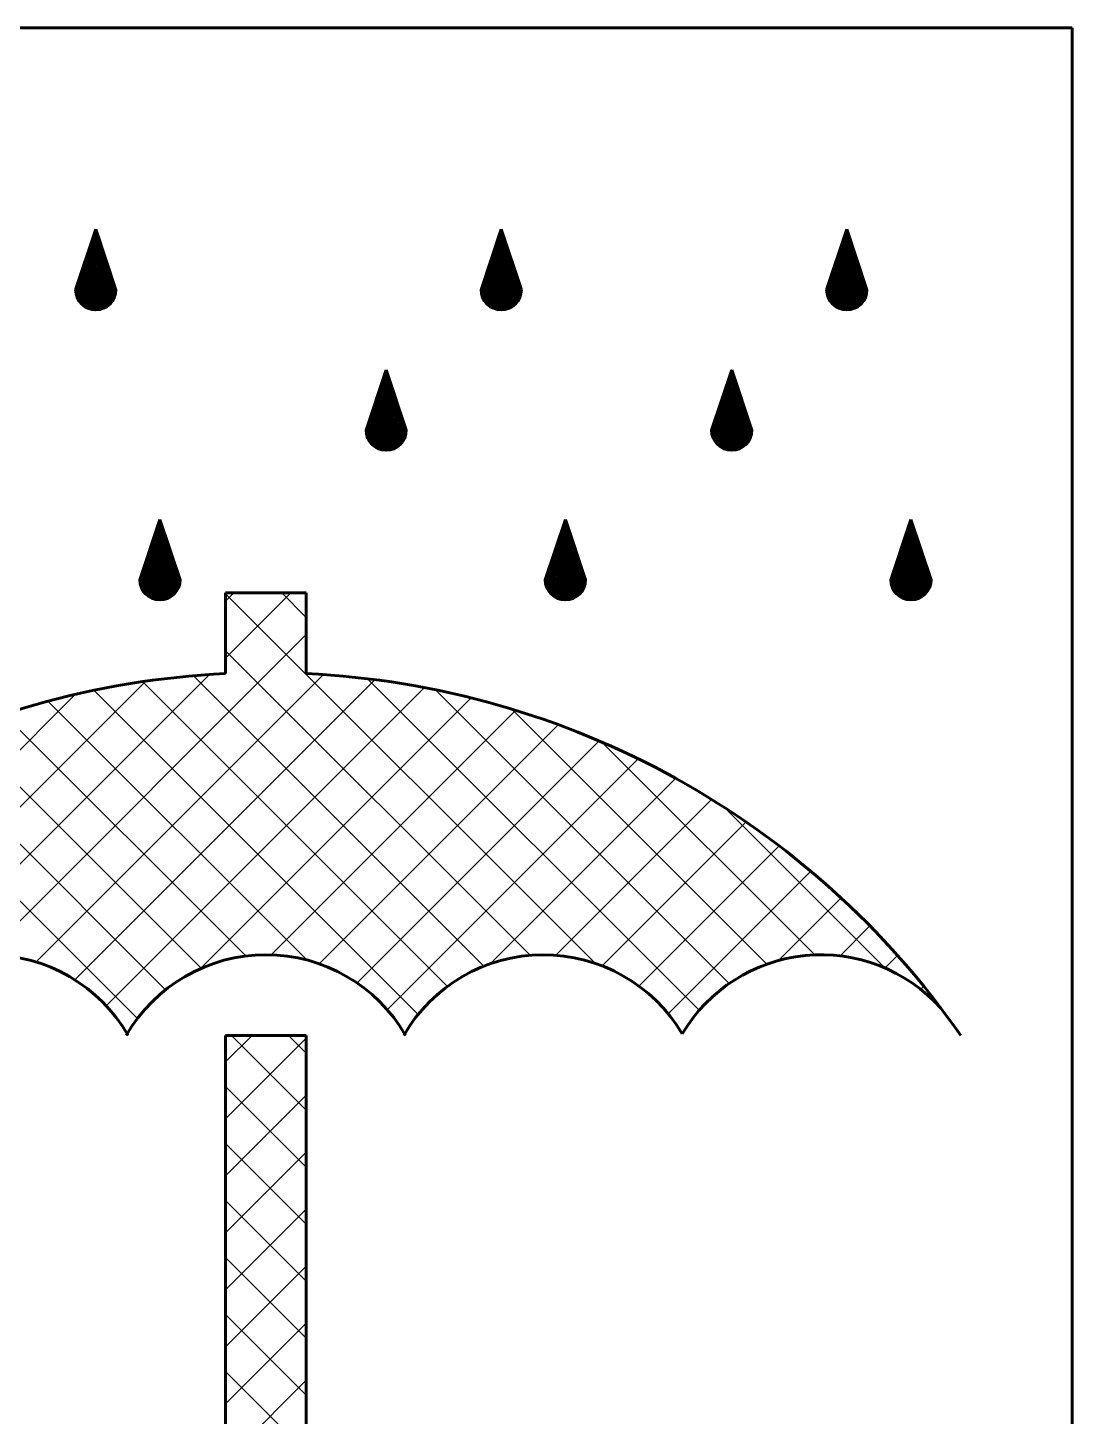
# Model space of a CAD drawing. Header units: millimetres. Extents: x 0 to 841, y 0 to 594.
# Drawn here: x 784.76 to 797.71, y 185.57 to 202.8 of the extents above; entities that cross this region are included whole.
import ezdxf

# ---------------------------------------------------------------- set-up
doc = ezdxf.new("R2010")
doc.units = ezdxf.units.MM
doc.linetypes.add('K5LT32768', pattern=[0])
doc.linetypes.add('K5LT_BASIC', pattern=[0])
doc.layers.add('AM_8', color=1, linetype='Continuous', lineweight=15)
doc.layers.add('Системный слой', color=7, linetype='Continuous')

# ---------------------------------------------------------------- blocks, each defined once
blk = doc.blocks.new('U7')
at = {"layer": 'Системный слой', "color": 143, "linetype": 'K5LT_BASIC', "lineweight": 60, "true_color": 0x33acca}
for p, q in [((558.422, 174.18), (538.422, 174.18)), ((558.422, 139.18), (558.422, 174.18)), ((546.061, 170.93), (546.311, 171.68)), ((546.311, 171.68), (546.561, 170.93)), ((551.09, 170.93), (551.34, 171.68)), ((551.34, 171.68), (551.59, 170.93)), ((555.376, 170.93), (555.626, 171.68)), ((555.626, 171.68), (555.876, 170.93)), ((549.663, 169.188), (549.913, 169.938)), ((549.913, 169.938), (550.163, 169.188)), ((553.949, 169.188), (554.199, 169.938)), ((554.199, 169.938), (554.449, 169.188)), ((546.857, 167.331), (547.107, 168.081)), ((547.107, 168.081), (547.357, 167.331)), ((551.886, 167.331), (552.136, 168.081)), ((552.136, 168.081), (552.386, 167.331)), ((556.172, 167.331), (556.422, 168.081)), ((556.422, 168.081), (556.672, 167.331)), ((548.922, 167.169), (547.922, 167.169)), ((547.922, 167.169), (547.922, 166.169)), ((548.922, 166.169), (548.922, 167.169)), ((548.922, 166.169), (548.922, 166.169)), ((548.922, 161.68), (547.922, 161.68)), ((547.922, 161.68), (547.922, 145.68)), ((548.922, 145.68), (548.922, 161.68))]:
    blk.add_line(p, q, dxfattribs=at)
at = {"layer": 'Системный слой', "color": 7, "linetype": 'K5LT32768', "lineweight": 18, "true_color": 0xffffff}
for p, q in [((546.236, 171.458), (546.348, 171.569)), ((546.246, 171.487), (546.343, 171.584)), ((546.256, 171.516), (546.338, 171.598)), ((546.265, 171.545), (546.333, 171.613)), ((546.275, 171.574), (546.328, 171.627)), ((546.381, 171.47), (546.275, 171.575)), ((546.372, 171.497), (546.28, 171.589)), ((546.363, 171.524), (546.284, 171.602)), ((546.285, 171.602), (546.324, 171.641)), ((546.354, 171.551), (546.289, 171.616)), ((546.345, 171.578), (546.293, 171.629)), ((546.294, 171.631), (546.319, 171.656)), ((546.336, 171.605), (546.298, 171.643)), ((546.327, 171.632), (546.302, 171.656)), ((546.304, 171.66), (546.314, 171.67)), ((546.318, 171.659), (546.307, 171.67)), ((551.265, 171.455), (551.377, 171.568)), ((551.275, 171.484), (551.373, 171.582)), ((551.284, 171.513), (551.368, 171.597)), ((551.294, 171.542), (551.363, 171.611)), ((551.303, 171.571), (551.358, 171.626)), ((551.407, 171.479), (551.306, 171.58)), ((551.398, 171.506), (551.311, 171.593)), ((551.313, 171.6), (551.353, 171.64)), ((551.389, 171.534), (551.315, 171.607)), ((551.38, 171.561), (551.32, 171.621)), ((551.323, 171.629), (551.349, 171.655)), ((551.371, 171.588), (551.324, 171.634)), ((551.362, 171.615), (551.329, 171.648)), ((551.332, 171.658), (551.344, 171.669)), ((551.353, 171.642), (551.333, 171.661)), ((551.344, 171.669), (551.338, 171.675)), ((555.554, 171.465), (555.662, 171.573)), ((555.564, 171.494), (555.657, 171.587)), ((555.573, 171.523), (555.652, 171.602)), ((555.583, 171.552), (555.647, 171.616)), ((555.697, 171.467), (555.59, 171.574)), ((555.592, 171.581), (555.642, 171.631)), ((555.688, 171.494), (555.595, 171.587)), ((555.679, 171.522), (555.599, 171.601)), ((555.602, 171.61), (555.637, 171.645)), ((555.67, 171.549), (555.604, 171.615)), ((555.661, 171.576), (555.608, 171.628)), ((555.612, 171.639), (555.633, 171.659)), ((555.652, 171.603), (555.613, 171.642)), ((555.643, 171.63), (555.617, 171.655)), ((555.621, 171.667), (555.628, 171.674)), ((555.634, 171.657), (555.622, 171.669)), ((546.121, 171.111), (546.405, 171.396)), ((546.13, 171.14), (546.401, 171.41)), ((546.14, 171.169), (546.396, 171.425)), ((546.15, 171.198), (546.391, 171.439)), ((546.159, 171.227), (546.386, 171.454)), ((546.169, 171.255), (546.381, 171.468)), ((546.178, 171.284), (546.377, 171.482)), ((546.188, 171.313), (546.372, 171.497)), ((546.198, 171.342), (546.367, 171.511)), ((546.207, 171.371), (546.362, 171.526)), ((546.217, 171.4), (546.357, 171.54)), ((546.498, 171.118), (546.217, 171.399)), ((546.489, 171.145), (546.221, 171.413)), ((546.48, 171.172), (546.226, 171.426)), ((546.227, 171.429), (546.352, 171.555)), ((546.471, 171.199), (546.23, 171.44)), ((546.462, 171.226), (546.235, 171.453)), ((546.453, 171.253), (546.239, 171.467)), ((546.444, 171.28), (546.244, 171.48)), ((546.435, 171.307), (546.248, 171.494)), ((546.426, 171.334), (546.253, 171.507)), ((546.417, 171.361), (546.257, 171.521)), ((546.408, 171.389), (546.262, 171.535)), ((546.399, 171.416), (546.266, 171.548)), ((546.39, 171.443), (546.271, 171.562)), ((551.159, 171.137), (551.43, 171.409)), ((551.169, 171.166), (551.426, 171.423)), ((551.178, 171.195), (551.421, 171.438)), ((551.188, 171.224), (551.416, 171.452)), ((551.197, 171.253), (551.411, 171.467)), ((551.207, 171.282), (551.406, 171.481)), ((551.217, 171.311), (551.402, 171.496)), ((551.226, 171.34), (551.397, 171.51)), ((551.236, 171.369), (551.392, 171.525)), ((551.246, 171.398), (551.387, 171.539)), ((551.524, 171.127), (551.248, 171.404)), ((551.515, 171.155), (551.252, 171.417)), ((551.255, 171.426), (551.382, 171.553)), ((551.506, 171.182), (551.257, 171.431)), ((551.497, 171.209), (551.261, 171.445)), ((551.488, 171.236), (551.266, 171.458)), ((551.479, 171.263), (551.27, 171.472)), ((551.47, 171.29), (551.275, 171.485)), ((551.461, 171.317), (551.279, 171.499)), ((551.452, 171.344), (551.284, 171.512)), ((551.443, 171.371), (551.288, 171.526)), ((551.434, 171.398), (551.293, 171.539)), ((551.425, 171.425), (551.297, 171.553)), ((551.416, 171.452), (551.302, 171.566)), ((555.438, 171.118), (555.719, 171.399)), ((555.448, 171.147), (555.715, 171.414)), ((555.457, 171.176), (555.71, 171.428)), ((555.467, 171.205), (555.705, 171.443)), ((555.477, 171.234), (555.7, 171.457)), ((555.486, 171.263), (555.695, 171.472)), ((555.496, 171.292), (555.69, 171.486)), ((555.506, 171.32), (555.686, 171.5)), ((555.515, 171.349), (555.681, 171.515)), ((555.525, 171.378), (555.676, 171.529)), ((555.814, 171.115), (555.532, 171.398)), ((555.535, 171.407), (555.671, 171.544)), ((555.805, 171.142), (555.536, 171.411)), ((555.796, 171.17), (555.541, 171.425)), ((555.544, 171.436), (555.666, 171.558)), ((555.787, 171.197), (555.545, 171.439)), ((555.778, 171.224), (555.55, 171.452)), ((555.769, 171.251), (555.554, 171.466)), ((555.76, 171.278), (555.559, 171.479)), ((555.751, 171.305), (555.563, 171.493)), ((555.742, 171.332), (555.568, 171.506)), ((555.733, 171.359), (555.572, 171.52)), ((555.724, 171.386), (555.577, 171.533)), ((555.715, 171.413), (555.581, 171.547)), ((555.706, 171.44), (555.586, 171.56)), ((546.061, 170.916), (546.439, 171.294)), ((546.063, 170.937), (546.434, 171.309)), ((546.063, 170.899), (546.444, 171.28)), ((546.065, 170.882), (546.449, 171.266)), ((546.069, 170.866), (546.454, 171.251)), ((546.072, 170.966), (546.43, 171.323)), ((546.073, 170.852), (546.458, 171.237)), ((546.082, 170.995), (546.425, 171.338)), ((546.092, 171.024), (546.42, 171.352)), ((546.101, 171.053), (546.415, 171.367)), ((546.111, 171.082), (546.41, 171.381)), ((546.543, 170.838), (546.158, 171.223)), ((546.548, 170.852), (546.163, 171.237)), ((546.552, 170.865), (546.167, 171.25)), ((546.555, 170.88), (546.172, 171.264)), ((546.558, 170.895), (546.176, 171.277)), ((546.56, 170.912), (546.181, 171.291)), ((546.561, 170.929), (546.185, 171.304)), ((546.552, 170.955), (546.19, 171.318)), ((546.543, 170.982), (546.194, 171.331)), ((546.534, 171.01), (546.199, 171.345)), ((546.525, 171.037), (546.203, 171.359)), ((546.516, 171.064), (546.208, 171.372)), ((546.507, 171.091), (546.212, 171.386)), ((551.09, 170.915), (551.469, 171.293)), ((551.091, 170.935), (551.464, 171.308)), ((551.092, 170.897), (551.474, 171.279)), ((551.095, 170.881), (551.479, 171.264)), ((551.099, 170.865), (551.483, 171.25)), ((551.101, 170.964), (551.459, 171.322)), ((551.103, 170.85), (551.488, 171.235)), ((551.111, 170.993), (551.455, 171.337)), ((551.12, 171.022), (551.45, 171.351)), ((551.13, 171.051), (551.445, 171.366)), ((551.14, 171.079), (551.44, 171.38)), ((551.149, 171.108), (551.435, 171.394)), ((551.574, 170.843), (551.189, 171.228)), ((551.579, 170.856), (551.194, 171.242)), ((551.583, 170.871), (551.198, 171.255)), ((551.586, 170.885), (551.203, 171.269)), ((551.588, 170.901), (551.207, 171.282)), ((551.59, 170.918), (551.212, 171.296)), ((551.587, 170.938), (551.216, 171.309)), ((551.578, 170.965), (551.221, 171.323)), ((551.569, 170.992), (551.225, 171.336)), ((551.56, 171.019), (551.23, 171.35)), ((551.551, 171.046), (551.234, 171.363)), ((551.542, 171.073), (551.239, 171.377)), ((551.533, 171.1), (551.243, 171.39)), ((555.376, 170.921), (555.753, 171.298)), ((555.377, 170.903), (555.758, 171.284)), ((555.38, 170.945), (555.748, 171.313)), ((555.38, 170.886), (555.763, 171.269)), ((555.383, 170.87), (555.768, 171.255)), ((555.387, 170.855), (555.772, 171.24)), ((555.39, 170.973), (555.744, 171.327)), ((555.392, 170.841), (555.777, 171.226)), ((555.4, 171.002), (555.739, 171.341)), ((555.409, 171.031), (555.734, 171.356)), ((555.419, 171.06), (555.729, 171.37)), ((555.429, 171.089), (555.724, 171.385)), ((555.862, 170.85), (555.477, 171.235)), ((555.867, 170.864), (555.482, 171.249)), ((555.87, 170.879), (555.486, 171.263)), ((555.873, 170.894), (555.491, 171.276)), ((555.875, 170.91), (555.495, 171.29)), ((555.876, 170.927), (555.5, 171.303)), ((555.868, 170.953), (555.504, 171.317)), ((555.859, 170.98), (555.509, 171.33)), ((555.85, 171.007), (555.513, 171.344)), ((555.841, 171.034), (555.518, 171.357)), ((555.832, 171.061), (555.522, 171.371)), ((555.823, 171.088), (555.527, 171.384)), ((546.078, 170.837), (546.463, 171.222)), ((546.084, 170.824), (546.468, 171.208)), ((546.091, 170.811), (546.473, 171.193)), ((546.098, 170.799), (546.478, 171.179)), ((546.445, 170.72), (546.104, 171.061)), ((546.106, 170.787), (546.483, 171.164)), ((546.456, 170.727), (546.108, 171.074)), ((546.466, 170.735), (546.113, 171.088)), ((546.114, 170.776), (546.487, 171.15)), ((546.476, 170.743), (546.117, 171.101)), ((546.122, 170.766), (546.492, 171.135)), ((546.485, 170.752), (546.122, 171.115)), ((546.494, 170.761), (546.126, 171.128)), ((546.503, 170.77), (546.131, 171.142)), ((546.132, 170.756), (546.497, 171.121)), ((546.511, 170.78), (546.136, 171.155)), ((546.518, 170.791), (546.14, 171.169)), ((546.142, 170.746), (546.502, 171.107)), ((546.525, 170.802), (546.145, 171.183)), ((546.532, 170.814), (546.149, 171.196)), ((546.152, 170.737), (546.507, 171.092)), ((546.538, 170.826), (546.154, 171.21)), ((546.163, 170.729), (546.511, 171.078)), ((546.174, 170.721), (546.516, 171.063)), ((551.108, 170.836), (551.493, 171.221)), ((551.114, 170.823), (551.498, 171.206)), ((551.121, 170.81), (551.503, 171.192)), ((551.128, 170.798), (551.508, 171.178)), ((551.467, 170.715), (551.13, 171.052)), ((551.478, 170.722), (551.135, 171.066)), ((551.136, 170.786), (551.512, 171.163)), ((551.489, 170.73), (551.139, 171.079)), ((551.144, 170.775), (551.517, 171.149)), ((551.499, 170.738), (551.144, 171.093)), ((551.509, 170.746), (551.148, 171.106)), ((551.153, 170.765), (551.522, 171.134)), ((551.518, 170.755), (551.153, 171.12)), ((551.527, 170.764), (551.158, 171.133)), ((551.535, 170.774), (551.162, 171.147)), ((551.162, 170.755), (551.527, 171.12)), ((551.543, 170.784), (551.167, 171.16)), ((551.55, 170.795), (551.171, 171.174)), ((551.172, 170.745), (551.532, 171.105)), ((551.557, 170.806), (551.176, 171.187)), ((551.563, 170.818), (551.18, 171.201)), ((551.182, 170.737), (551.536, 171.091)), ((551.569, 170.83), (551.185, 171.214)), ((551.193, 170.728), (551.541, 171.076)), ((551.205, 170.72), (551.546, 171.062)), ((555.398, 170.827), (555.782, 171.211)), ((555.404, 170.814), (555.787, 171.197)), ((555.411, 170.802), (555.792, 171.182)), ((555.419, 170.79), (555.797, 171.168)), ((555.759, 170.719), (555.419, 171.06)), ((555.77, 170.726), (555.423, 171.073)), ((555.427, 170.779), (555.801, 171.153)), ((555.78, 170.734), (555.428, 171.087)), ((555.79, 170.742), (555.432, 171.1)), ((555.435, 170.768), (555.806, 171.139)), ((555.8, 170.751), (555.437, 171.114)), ((555.809, 170.76), (555.441, 171.127)), ((555.445, 170.758), (555.811, 171.125)), ((555.817, 170.77), (555.446, 171.141)), ((555.825, 170.78), (555.45, 171.154)), ((555.454, 170.749), (555.816, 171.11)), ((555.833, 170.79), (555.455, 171.168)), ((555.84, 170.801), (555.459, 171.181)), ((555.846, 170.813), (555.464, 171.195)), ((555.464, 170.739), (555.821, 171.096)), ((555.852, 170.825), (555.468, 171.208)), ((555.858, 170.837), (555.473, 171.222)), ((555.475, 170.731), (555.825, 171.081)), ((555.486, 170.723), (555.83, 171.067)), ((555.498, 170.715), (555.835, 171.052)), ((546.304, 170.681), (546.061, 170.924)), ((546.284, 170.682), (546.062, 170.904)), ((546.321, 170.681), (546.063, 170.939)), ((546.263, 170.685), (546.065, 170.883)), ((546.338, 170.682), (546.068, 170.952)), ((546.354, 170.684), (546.072, 170.966)), ((546.369, 170.687), (546.077, 170.979)), ((546.383, 170.691), (546.081, 170.993)), ((546.397, 170.696), (546.086, 171.007)), ((546.41, 170.701), (546.09, 171.02)), ((546.422, 170.707), (546.095, 171.034)), ((546.434, 170.713), (546.099, 171.047)), ((546.186, 170.714), (546.521, 171.049)), ((546.199, 170.707), (546.526, 171.034)), ((546.212, 170.701), (546.531, 171.02)), ((546.226, 170.695), (546.536, 171.005)), ((546.24, 170.691), (546.54, 170.991)), ((546.255, 170.687), (546.545, 170.976)), ((546.272, 170.684), (546.55, 170.962)), ((546.289, 170.681), (546.555, 170.948)), ((546.307, 170.68), (546.56, 170.933)), ((546.327, 170.681), (546.56, 170.914)), ((546.349, 170.683), (546.558, 170.892)), ((551.34, 170.68), (551.09, 170.93)), ((551.321, 170.681), (551.091, 170.911)), ((551.3, 170.684), (551.093, 170.891)), ((551.357, 170.681), (551.094, 170.944)), ((551.373, 170.683), (551.099, 170.957)), ((551.389, 170.685), (551.103, 170.971)), ((551.403, 170.689), (551.108, 170.984)), ((551.417, 170.693), (551.112, 170.998)), ((551.431, 170.698), (551.117, 171.011)), ((551.443, 170.703), (551.121, 171.025)), ((551.456, 170.709), (551.126, 171.038)), ((551.217, 170.713), (551.551, 171.047)), ((551.229, 170.706), (551.556, 171.033)), ((551.242, 170.7), (551.561, 171.019)), ((551.256, 170.695), (551.565, 171.004)), ((551.271, 170.69), (551.57, 170.99)), ((551.286, 170.686), (551.575, 170.975)), ((551.302, 170.683), (551.58, 170.961)), ((551.32, 170.681), (551.585, 170.946)), ((551.338, 170.68), (551.589, 170.932)), ((551.358, 170.681), (551.589, 170.912)), ((551.38, 170.684), (551.587, 170.89)), ((555.617, 170.681), (555.376, 170.922)), ((555.598, 170.682), (555.377, 170.902)), ((555.635, 170.681), (555.378, 170.938)), ((555.576, 170.685), (555.381, 170.881)), ((555.652, 170.682), (555.383, 170.951)), ((555.668, 170.684), (555.387, 170.965)), ((555.683, 170.687), (555.392, 170.978)), ((555.697, 170.691), (555.396, 170.992)), ((555.711, 170.695), (555.401, 171.005)), ((555.724, 170.7), (555.405, 171.019)), ((555.736, 170.706), (555.41, 171.032)), ((555.748, 170.712), (555.414, 171.046)), ((555.511, 170.709), (555.84, 171.038)), ((555.524, 170.702), (555.845, 171.023)), ((555.537, 170.697), (555.85, 171.009)), ((555.552, 170.692), (555.854, 170.994)), ((555.567, 170.688), (555.859, 170.98)), ((555.583, 170.684), (555.864, 170.966)), ((555.6, 170.682), (555.869, 170.951)), ((555.618, 170.681), (555.874, 170.937)), ((555.637, 170.681), (555.875, 170.919)), ((555.658, 170.683), (555.874, 170.898)), ((546.239, 170.691), (546.071, 170.859)), ((546.211, 170.701), (546.081, 170.831)), ((546.171, 170.723), (546.103, 170.791)), ((546.373, 170.688), (546.553, 170.868)), ((546.401, 170.697), (546.544, 170.84)), ((546.439, 170.716), (546.525, 170.802)), ((551.277, 170.688), (551.098, 170.868)), ((551.251, 170.697), (551.106, 170.841)), ((551.217, 170.713), (551.122, 170.807)), ((551.404, 170.689), (551.581, 170.866)), ((551.433, 170.699), (551.572, 170.837)), ((551.473, 170.719), (551.552, 170.798)), ((555.552, 170.692), (555.387, 170.857)), ((555.523, 170.703), (555.398, 170.828)), ((555.481, 170.727), (555.422, 170.785)), ((555.682, 170.687), (555.869, 170.875)), ((555.709, 170.695), (555.861, 170.847)), ((555.743, 170.71), (555.846, 170.813)), ((549.851, 169.753), (549.944, 169.845)), ((549.861, 169.782), (549.939, 169.86)), ((549.871, 169.811), (549.935, 169.874)), ((549.88, 169.84), (549.93, 169.889)), ((549.975, 169.753), (549.882, 169.845)), ((549.966, 169.78), (549.887, 169.859)), ((549.89, 169.868), (549.925, 169.903)), ((549.957, 169.807), (549.891, 169.872)), ((549.948, 169.834), (549.896, 169.886)), ((549.9, 169.897), (549.92, 169.918)), ((549.939, 169.861), (549.9, 169.899)), ((549.93, 169.888), (549.905, 169.913)), ((549.909, 169.926), (549.915, 169.932)), ((549.921, 169.915), (549.909, 169.927)), ((554.14, 169.762), (554.228, 169.85)), ((554.15, 169.791), (554.223, 169.865)), ((554.16, 169.82), (554.219, 169.879)), ((554.169, 169.849), (554.214, 169.894)), ((554.256, 169.768), (554.171, 169.853)), ((554.247, 169.795), (554.175, 169.866)), ((554.179, 169.878), (554.209, 169.908)), ((554.238, 169.822), (554.18, 169.88)), ((554.229, 169.849), (554.184, 169.893)), ((554.189, 169.907), (554.204, 169.923)), ((554.22, 169.876), (554.189, 169.907)), ((554.211, 169.903), (554.193, 169.921)), ((554.198, 169.936), (554.199, 169.937)), ((554.202, 169.93), (554.198, 169.934)), ((549.745, 169.435), (549.997, 169.686)), ((549.755, 169.464), (549.992, 169.701)), ((549.765, 169.493), (549.988, 169.715)), ((549.774, 169.522), (549.983, 169.73)), ((549.784, 169.55), (549.978, 169.744)), ((549.794, 169.579), (549.973, 169.759)), ((549.803, 169.608), (549.968, 169.773)), ((549.813, 169.637), (549.963, 169.788)), ((549.823, 169.666), (549.959, 169.802)), ((550.083, 169.428), (549.828, 169.683)), ((549.832, 169.695), (549.954, 169.817)), ((550.074, 169.455), (549.833, 169.696)), ((550.065, 169.482), (549.837, 169.71)), ((549.842, 169.724), (549.949, 169.831)), ((550.056, 169.509), (549.842, 169.724)), ((550.047, 169.536), (549.846, 169.737)), ((550.038, 169.563), (549.851, 169.751)), ((550.029, 169.59), (549.855, 169.764)), ((550.02, 169.617), (549.86, 169.778)), ((550.011, 169.644), (549.864, 169.791)), ((550.002, 169.671), (549.869, 169.805)), ((549.993, 169.698), (549.873, 169.818)), ((549.984, 169.725), (549.878, 169.832)), ((554.025, 169.416), (554.286, 169.677)), ((554.034, 169.444), (554.281, 169.691)), ((554.044, 169.473), (554.276, 169.706)), ((554.054, 169.502), (554.272, 169.72)), ((554.063, 169.531), (554.267, 169.735)), ((554.073, 169.56), (554.262, 169.749)), ((554.083, 169.589), (554.257, 169.764)), ((554.092, 169.618), (554.252, 169.778)), ((554.102, 169.647), (554.248, 169.792)), ((554.112, 169.676), (554.243, 169.807)), ((554.373, 169.416), (554.112, 169.677)), ((554.364, 169.443), (554.116, 169.69)), ((554.121, 169.705), (554.238, 169.821)), ((554.355, 169.47), (554.121, 169.704)), ((554.346, 169.497), (554.125, 169.717)), ((554.337, 169.524), (554.13, 169.731)), ((554.131, 169.734), (554.233, 169.836)), ((554.328, 169.551), (554.135, 169.745)), ((554.319, 169.578), (554.139, 169.758)), ((554.31, 169.605), (554.144, 169.772)), ((554.301, 169.632), (554.148, 169.785)), ((554.292, 169.659), (554.153, 169.799)), ((554.283, 169.686), (554.157, 169.812)), ((554.274, 169.713), (554.162, 169.826)), ((554.265, 169.741), (554.166, 169.839)), ((549.663, 169.179), (550.041, 169.556)), ((549.665, 169.161), (550.045, 169.542)), ((549.667, 169.144), (550.05, 169.527)), ((549.668, 169.203), (550.036, 169.571)), ((549.67, 169.128), (550.055, 169.513)), ((549.678, 169.232), (550.031, 169.585)), ((549.688, 169.261), (550.026, 169.6)), ((549.697, 169.29), (550.021, 169.614)), ((549.707, 169.319), (550.016, 169.629)), ((549.717, 169.348), (550.012, 169.643)), ((549.726, 169.377), (550.007, 169.658)), ((549.736, 169.406), (550.002, 169.672)), ((550.154, 169.122), (549.77, 169.507)), ((550.158, 169.137), (549.774, 169.52)), ((550.161, 169.152), (549.779, 169.534)), ((550.162, 169.168), (549.783, 169.548)), ((550.163, 169.185), (549.788, 169.561)), ((550.156, 169.211), (549.792, 169.575)), ((550.147, 169.238), (549.797, 169.588)), ((550.138, 169.265), (549.801, 169.602)), ((550.129, 169.292), (549.806, 169.615)), ((550.12, 169.319), (549.81, 169.629)), ((550.111, 169.346), (549.815, 169.642)), ((550.101, 169.373), (549.819, 169.656)), ((550.092, 169.401), (549.824, 169.669)), ((553.949, 169.186), (554.325, 169.561)), ((553.95, 169.167), (554.33, 169.547)), ((553.952, 169.15), (554.334, 169.532)), ((553.955, 169.134), (554.339, 169.518)), ((553.957, 169.213), (554.32, 169.576)), ((553.959, 169.118), (554.344, 169.503)), ((553.967, 169.242), (554.315, 169.59)), ((553.977, 169.271), (554.31, 169.605)), ((553.986, 169.3), (554.305, 169.619)), ((553.996, 169.329), (554.301, 169.633)), ((554.006, 169.358), (554.296, 169.648)), ((554.015, 169.387), (554.291, 169.662)), ((554.438, 169.116), (554.053, 169.501)), ((554.442, 169.13), (554.058, 169.514)), ((554.445, 169.145), (554.062, 169.528)), ((554.448, 169.161), (554.067, 169.542)), ((554.449, 169.178), (554.071, 169.555)), ((554.445, 169.199), (554.076, 169.569)), ((554.436, 169.226), (554.08, 169.582)), ((554.427, 169.253), (554.085, 169.596)), ((554.418, 169.28), (554.089, 169.609)), ((554.409, 169.307), (554.094, 169.623)), ((554.4, 169.334), (554.098, 169.636)), ((554.391, 169.361), (554.103, 169.65)), ((554.382, 169.389), (554.107, 169.663)), ((549.675, 169.113), (550.06, 169.499)), ((549.68, 169.099), (550.065, 169.484)), ((549.685, 169.085), (550.069, 169.47)), ((549.692, 169.073), (550.074, 169.455)), ((549.699, 169.06), (550.079, 169.441)), ((549.706, 169.048), (550.084, 169.426)), ((550.058, 168.984), (549.711, 169.331)), ((549.714, 169.037), (550.089, 169.412)), ((550.068, 168.992), (549.715, 169.344)), ((550.078, 169), (549.72, 169.358)), ((549.723, 169.026), (550.094, 169.397)), ((550.087, 169.009), (549.724, 169.372)), ((550.096, 169.018), (549.729, 169.385)), ((549.732, 169.016), (550.098, 169.383)), ((550.105, 169.027), (549.733, 169.399)), ((550.113, 169.037), (549.738, 169.412)), ((549.741, 169.007), (550.103, 169.368)), ((550.12, 169.048), (549.742, 169.426)), ((550.127, 169.059), (549.747, 169.439)), ((550.134, 169.07), (549.751, 169.453)), ((549.752, 168.998), (550.108, 169.354)), ((550.14, 169.082), (549.756, 169.466)), ((550.145, 169.095), (549.761, 169.48)), ((549.762, 168.989), (550.113, 169.339)), ((550.15, 169.108), (549.765, 169.493)), ((553.964, 169.104), (554.349, 169.489)), ((553.969, 169.09), (554.354, 169.474)), ((553.975, 169.077), (554.358, 169.46)), ((553.982, 169.064), (554.363, 169.446)), ((553.989, 169.052), (554.368, 169.431)), ((553.997, 169.041), (554.373, 169.417)), ((554.349, 168.988), (553.999, 169.338)), ((554.359, 168.996), (554.004, 169.352)), ((554.005, 169.03), (554.378, 169.402)), ((554.369, 169.005), (554.008, 169.366)), ((554.378, 169.014), (554.013, 169.379)), ((554.014, 169.02), (554.383, 169.388)), ((554.387, 169.023), (554.017, 169.393)), ((554.395, 169.033), (554.022, 169.406)), ((554.024, 169.01), (554.387, 169.373)), ((554.403, 169.043), (554.026, 169.42)), ((554.41, 169.054), (554.031, 169.433)), ((554.034, 169), (554.392, 169.359)), ((554.417, 169.065), (554.035, 169.447)), ((554.423, 169.077), (554.04, 169.46)), ((554.429, 169.089), (554.044, 169.474)), ((554.044, 168.992), (554.397, 169.344)), ((554.434, 169.102), (554.049, 169.487)), ((554.055, 168.984), (554.402, 169.33)), ((549.905, 168.938), (549.663, 169.18)), ((549.885, 168.94), (549.665, 169.16)), ((549.923, 168.938), (549.666, 169.196)), ((549.94, 168.94), (549.67, 169.209)), ((549.956, 168.942), (549.675, 169.223)), ((549.971, 168.945), (549.679, 169.236)), ((549.985, 168.949), (549.684, 169.25)), ((549.998, 168.953), (549.688, 169.263)), ((550.011, 168.958), (549.693, 169.277)), ((550.024, 168.964), (549.697, 169.29)), ((550.036, 168.97), (549.702, 169.304)), ((550.047, 168.977), (549.706, 169.317)), ((549.773, 168.981), (550.118, 169.325)), ((549.785, 168.973), (550.122, 169.311)), ((549.798, 168.966), (550.127, 169.296)), ((549.811, 168.96), (550.132, 169.282)), ((549.824, 168.955), (550.137, 169.267)), ((549.839, 168.95), (550.142, 169.253)), ((549.854, 168.945), (550.147, 169.238)), ((549.87, 168.942), (550.151, 169.224)), ((549.886, 168.94), (550.156, 169.209)), ((549.904, 168.938), (550.161, 169.195)), ((549.924, 168.938), (550.163, 169.178)), ((549.945, 168.94), (550.161, 169.157)), ((554.201, 168.938), (553.949, 169.19)), ((554.182, 168.939), (553.95, 169.171)), ((554.218, 168.939), (553.954, 169.203)), ((554.234, 168.941), (553.959, 169.217)), ((554.25, 168.943), (553.963, 169.23)), ((554.264, 168.947), (553.968, 169.244)), ((554.278, 168.951), (553.972, 169.257)), ((554.291, 168.956), (553.977, 169.271)), ((554.304, 168.961), (553.981, 169.284)), ((554.316, 168.967), (553.986, 169.298)), ((554.328, 168.974), (553.99, 169.311)), ((554.339, 168.981), (553.995, 169.325)), ((554.067, 168.976), (554.407, 169.315)), ((554.079, 168.969), (554.411, 169.301)), ((554.092, 168.962), (554.416, 169.286)), ((554.105, 168.956), (554.421, 169.272)), ((554.119, 168.951), (554.426, 169.258)), ((554.134, 168.947), (554.431, 169.243)), ((554.15, 168.943), (554.436, 169.229)), ((554.166, 168.94), (554.44, 169.214)), ((554.184, 168.939), (554.445, 169.2)), ((554.203, 168.938), (554.449, 169.184)), ((554.223, 168.939), (554.448, 169.164)), ((549.864, 168.943), (549.668, 169.139)), ((549.84, 168.949), (549.674, 169.115)), ((549.811, 168.96), (549.685, 169.086)), ((549.769, 168.984), (549.709, 169.044)), ((549.968, 168.944), (550.157, 169.133)), ((549.995, 168.952), (550.149, 169.106)), ((550.029, 168.967), (550.135, 169.072)), ((554.162, 168.941), (553.952, 169.151)), ((554.14, 168.945), (553.956, 169.129)), ((554.114, 168.953), (553.964, 169.103)), ((554.081, 168.968), (553.979, 169.07)), ((554.246, 168.943), (554.445, 169.141)), ((554.271, 168.949), (554.438, 169.116)), ((554.302, 168.96), (554.427, 169.085)), ((554.35, 168.989), (554.398, 169.037)), ((547.023, 167.831), (547.149, 167.956)), ((547.033, 167.86), (547.144, 167.97)), ((547.043, 167.888), (547.139, 167.985)), ((547.052, 167.917), (547.134, 167.999)), ((547.062, 167.946), (547.129, 168.014)), ((547.192, 167.824), (547.064, 167.953)), ((547.183, 167.851), (547.069, 167.966)), ((547.072, 167.975), (547.124, 168.028)), ((547.174, 167.878), (547.073, 167.98)), ((547.165, 167.906), (547.078, 167.993)), ((547.081, 168.004), (547.12, 168.043)), ((547.156, 167.933), (547.082, 168.007)), ((547.147, 167.96), (547.087, 168.02)), ((547.091, 168.033), (547.115, 168.057)), ((547.138, 167.987), (547.091, 168.034)), ((547.129, 168.014), (547.096, 168.047)), ((547.1, 168.062), (547.11, 168.072)), ((547.12, 168.041), (547.1, 168.061)), ((547.111, 168.068), (547.105, 168.075)), ((552.052, 167.828), (552.178, 167.955)), ((552.062, 167.857), (552.174, 167.969)), ((552.071, 167.886), (552.169, 167.984)), ((552.081, 167.915), (552.164, 167.998)), ((552.09, 167.944), (552.159, 168.012)), ((552.219, 167.834), (552.095, 167.958)), ((552.1, 167.973), (552.154, 168.027)), ((552.21, 167.861), (552.1, 167.971)), ((552.201, 167.888), (552.104, 167.985)), ((552.192, 167.915), (552.109, 167.998)), ((552.11, 168.002), (552.149, 168.041)), ((552.183, 167.942), (552.113, 168.012)), ((552.174, 167.969), (552.118, 168.025)), ((552.119, 168.031), (552.145, 168.056)), ((552.165, 167.996), (552.122, 168.039)), ((552.155, 168.023), (552.127, 168.052)), ((552.129, 168.059), (552.14, 168.07)), ((552.146, 168.051), (552.131, 168.066)), ((552.137, 168.078), (552.136, 168.079)), ((556.341, 167.838), (556.463, 167.959)), ((556.35, 167.867), (556.458, 167.974)), ((556.36, 167.896), (556.453, 167.988)), ((556.37, 167.925), (556.448, 168.003)), ((556.379, 167.953), (556.443, 168.017)), ((556.508, 167.822), (556.379, 167.952)), ((556.499, 167.849), (556.383, 167.965)), ((556.49, 167.876), (556.388, 167.979)), ((556.389, 167.982), (556.438, 168.032)), ((556.481, 167.903), (556.392, 167.992)), ((556.472, 167.93), (556.397, 168.006)), ((556.399, 168.011), (556.434, 168.046)), ((556.463, 167.957), (556.401, 168.019)), ((556.454, 167.984), (556.406, 168.033)), ((556.408, 168.04), (556.429, 168.061)), ((556.445, 168.011), (556.41, 168.046)), ((556.436, 168.038), (556.415, 168.06)), ((556.418, 168.069), (556.424, 168.075)), ((556.427, 168.066), (556.419, 168.073)), ((546.908, 167.484), (547.206, 167.782)), ((546.917, 167.513), (547.202, 167.797)), ((546.927, 167.541), (547.197, 167.811)), ((546.937, 167.57), (547.192, 167.826)), ((546.946, 167.599), (547.187, 167.84)), ((546.956, 167.628), (547.182, 167.855)), ((546.965, 167.657), (547.178, 167.869)), ((546.975, 167.686), (547.173, 167.884)), ((546.985, 167.715), (547.168, 167.898)), ((546.994, 167.744), (547.163, 167.913)), ((547.004, 167.773), (547.158, 167.927)), ((547.301, 167.499), (547.01, 167.79)), ((547.014, 167.802), (547.153, 167.941)), ((547.292, 167.526), (547.014, 167.804)), ((547.283, 167.554), (547.019, 167.817)), ((547.274, 167.581), (547.023, 167.831)), ((547.265, 167.608), (547.028, 167.844)), ((547.256, 167.635), (547.032, 167.858)), ((547.247, 167.662), (547.037, 167.872)), ((547.238, 167.689), (547.041, 167.885)), ((547.229, 167.716), (547.046, 167.899)), ((547.22, 167.743), (547.05, 167.912)), ((547.211, 167.77), (547.055, 167.926)), ((547.201, 167.797), (547.06, 167.939)), ((551.936, 167.481), (552.236, 167.781)), ((551.946, 167.51), (552.231, 167.796)), ((551.955, 167.539), (552.227, 167.81)), ((551.965, 167.568), (552.222, 167.825)), ((551.975, 167.597), (552.217, 167.839)), ((551.984, 167.626), (552.212, 167.853)), ((551.994, 167.655), (552.207, 167.868)), ((552.004, 167.684), (552.203, 167.882)), ((552.013, 167.712), (552.198, 167.897)), ((552.023, 167.741), (552.193, 167.911)), ((552.033, 167.77), (552.188, 167.926)), ((552.336, 167.482), (552.036, 167.782)), ((552.327, 167.509), (552.041, 167.795)), ((552.042, 167.799), (552.183, 167.94)), ((552.318, 167.536), (552.045, 167.809)), ((552.309, 167.563), (552.05, 167.822)), ((552.3, 167.59), (552.054, 167.836)), ((552.291, 167.617), (552.059, 167.849)), ((552.282, 167.644), (552.063, 167.863)), ((552.273, 167.671), (552.068, 167.876)), ((552.264, 167.699), (552.072, 167.89)), ((552.255, 167.726), (552.077, 167.903)), ((552.246, 167.753), (552.081, 167.917)), ((552.237, 167.78), (552.086, 167.93)), ((552.228, 167.807), (552.091, 167.944)), ((556.225, 167.491), (556.52, 167.786)), ((556.235, 167.52), (556.516, 167.8)), ((556.244, 167.549), (556.511, 167.815)), ((556.254, 167.578), (556.506, 167.829)), ((556.264, 167.606), (556.501, 167.844)), ((556.273, 167.635), (556.496, 167.858)), ((556.283, 167.664), (556.491, 167.873)), ((556.293, 167.693), (556.487, 167.887)), ((556.302, 167.722), (556.482, 167.902)), ((556.312, 167.751), (556.477, 167.916)), ((556.322, 167.78), (556.472, 167.931)), ((556.617, 167.497), (556.325, 167.789)), ((556.608, 167.524), (556.329, 167.803)), ((556.331, 167.809), (556.467, 167.945)), ((556.599, 167.551), (556.334, 167.816)), ((556.59, 167.578), (556.338, 167.83)), ((556.581, 167.605), (556.343, 167.843)), ((556.572, 167.632), (556.347, 167.857)), ((556.563, 167.659), (556.352, 167.87)), ((556.554, 167.687), (556.356, 167.884)), ((556.545, 167.714), (556.361, 167.897)), ((556.535, 167.741), (556.365, 167.911)), ((556.526, 167.768), (556.37, 167.924)), ((556.517, 167.795), (556.374, 167.938)), ((546.857, 167.318), (547.235, 167.696)), ((546.859, 167.339), (547.231, 167.71)), ((546.859, 167.3), (547.24, 167.681)), ((546.861, 167.283), (547.245, 167.667)), ((546.865, 167.268), (547.25, 167.652)), ((546.869, 167.368), (547.226, 167.725)), ((546.869, 167.253), (547.255, 167.638)), ((546.875, 167.239), (547.259, 167.623)), ((546.879, 167.397), (547.221, 167.739)), ((546.88, 167.225), (547.264, 167.609)), ((546.888, 167.426), (547.216, 167.754)), ((546.898, 167.455), (547.211, 167.768)), ((547.335, 167.23), (546.951, 167.614)), ((547.341, 167.243), (546.956, 167.628)), ((547.345, 167.256), (546.96, 167.641)), ((547.349, 167.27), (546.965, 167.655)), ((547.353, 167.285), (546.969, 167.668)), ((547.355, 167.301), (546.974, 167.682)), ((547.356, 167.317), (546.978, 167.696)), ((547.355, 167.337), (546.983, 167.709)), ((547.346, 167.364), (546.987, 167.723)), ((547.337, 167.391), (546.992, 167.736)), ((547.328, 167.418), (546.996, 167.75)), ((547.319, 167.445), (547.001, 167.763)), ((547.31, 167.472), (547.005, 167.777)), ((551.887, 167.316), (552.265, 167.694)), ((551.888, 167.337), (552.26, 167.709)), ((551.888, 167.298), (552.27, 167.68)), ((551.891, 167.282), (552.275, 167.665)), ((551.895, 167.266), (552.28, 167.651)), ((551.898, 167.365), (552.256, 167.723)), ((551.899, 167.251), (552.284, 167.637)), ((551.904, 167.237), (552.289, 167.622)), ((551.907, 167.394), (552.251, 167.738)), ((551.91, 167.224), (552.294, 167.608)), ((551.917, 167.423), (552.246, 167.752)), ((551.927, 167.452), (552.241, 167.767)), ((552.361, 167.222), (551.978, 167.606)), ((552.367, 167.235), (551.982, 167.619)), ((552.372, 167.248), (551.987, 167.633)), ((552.376, 167.261), (551.991, 167.646)), ((552.38, 167.276), (551.996, 167.66)), ((552.383, 167.291), (552, 167.673)), ((552.385, 167.307), (552.005, 167.687)), ((552.386, 167.324), (552.009, 167.7)), ((552.381, 167.347), (552.014, 167.714)), ((552.372, 167.374), (552.018, 167.727)), ((552.363, 167.401), (552.023, 167.741)), ((552.354, 167.428), (552.027, 167.754)), ((552.345, 167.455), (552.032, 167.768)), ((556.172, 167.322), (556.549, 167.699)), ((556.173, 167.304), (556.554, 167.685)), ((556.176, 167.287), (556.559, 167.67)), ((556.177, 167.346), (556.544, 167.714)), ((556.179, 167.271), (556.564, 167.656)), ((556.183, 167.256), (556.569, 167.641)), ((556.187, 167.375), (556.54, 167.728)), ((556.188, 167.242), (556.573, 167.627)), ((556.194, 167.228), (556.578, 167.613)), ((556.196, 167.404), (556.535, 167.743)), ((556.206, 167.433), (556.53, 167.757)), ((556.216, 167.462), (556.525, 167.772)), ((556.65, 167.229), (556.266, 167.613)), ((556.655, 167.242), (556.27, 167.627)), ((556.66, 167.255), (556.275, 167.64)), ((556.664, 167.269), (556.28, 167.654)), ((556.667, 167.284), (556.284, 167.667)), ((556.67, 167.299), (556.289, 167.681)), ((556.672, 167.316), (556.293, 167.694)), ((556.671, 167.335), (556.298, 167.708)), ((556.662, 167.362), (556.302, 167.721)), ((556.653, 167.389), (556.307, 167.735)), ((556.644, 167.416), (556.311, 167.748)), ((556.635, 167.443), (556.316, 167.762)), ((556.626, 167.47), (556.32, 167.776)), ((546.887, 167.212), (547.269, 167.594)), ((547.222, 167.109), (546.893, 167.438)), ((546.894, 167.2), (547.274, 167.58)), ((547.233, 167.116), (546.897, 167.452)), ((546.902, 167.188), (547.279, 167.566)), ((547.244, 167.122), (546.902, 167.465)), ((547.255, 167.13), (546.906, 167.479)), ((546.91, 167.177), (547.284, 167.551)), ((547.265, 167.138), (546.911, 167.492)), ((547.275, 167.146), (546.915, 167.506)), ((546.918, 167.167), (547.288, 167.537)), ((547.284, 167.155), (546.92, 167.52)), ((547.293, 167.164), (546.924, 167.533)), ((546.928, 167.157), (547.293, 167.522)), ((547.301, 167.174), (546.929, 167.547)), ((547.309, 167.184), (546.933, 167.56)), ((547.316, 167.195), (546.938, 167.574)), ((546.938, 167.147), (547.298, 167.508)), ((547.323, 167.206), (546.942, 167.587)), ((547.33, 167.218), (546.947, 167.601)), ((546.948, 167.138), (547.303, 167.493)), ((546.959, 167.13), (547.308, 167.479)), ((546.97, 167.122), (547.312, 167.464)), ((546.982, 167.115), (547.317, 167.45)), ((546.994, 167.108), (547.322, 167.435)), ((551.917, 167.211), (552.299, 167.593)), ((551.924, 167.199), (552.304, 167.579)), ((552.255, 167.111), (551.924, 167.443)), ((552.267, 167.118), (551.928, 167.457)), ((551.932, 167.187), (552.309, 167.564)), ((552.278, 167.125), (551.933, 167.47)), ((552.288, 167.133), (551.937, 167.484)), ((551.94, 167.176), (552.313, 167.55)), ((552.298, 167.141), (551.942, 167.497)), ((552.308, 167.149), (551.946, 167.511)), ((551.949, 167.166), (552.318, 167.535)), ((552.317, 167.158), (551.951, 167.524)), ((552.325, 167.168), (551.955, 167.538)), ((551.958, 167.156), (552.323, 167.521)), ((552.333, 167.178), (551.96, 167.551)), ((552.341, 167.188), (551.964, 167.565)), ((551.968, 167.146), (552.328, 167.506)), ((552.348, 167.199), (551.969, 167.579)), ((552.355, 167.21), (551.973, 167.592)), ((551.978, 167.138), (552.333, 167.492)), ((551.989, 167.129), (552.337, 167.478)), ((552, 167.121), (552.342, 167.463)), ((552.012, 167.114), (552.347, 167.449)), ((552.025, 167.107), (552.352, 167.434)), ((556.2, 167.215), (556.583, 167.598)), ((556.207, 167.203), (556.588, 167.584)), ((556.536, 167.109), (556.207, 167.437)), ((556.548, 167.115), (556.212, 167.451)), ((556.215, 167.191), (556.593, 167.569)), ((556.559, 167.122), (556.216, 167.464)), ((556.569, 167.129), (556.221, 167.478)), ((556.223, 167.18), (556.597, 167.555)), ((556.58, 167.137), (556.225, 167.491)), ((556.589, 167.145), (556.23, 167.505)), ((556.231, 167.169), (556.602, 167.54)), ((556.599, 167.154), (556.234, 167.518)), ((556.607, 167.163), (556.239, 167.532)), ((556.241, 167.159), (556.607, 167.526)), ((556.616, 167.173), (556.243, 167.545)), ((556.624, 167.183), (556.248, 167.559)), ((556.25, 167.15), (556.612, 167.511)), ((556.631, 167.194), (556.252, 167.572)), ((556.638, 167.205), (556.257, 167.586)), ((556.26, 167.14), (556.617, 167.497)), ((556.644, 167.217), (556.261, 167.6)), ((556.271, 167.132), (556.622, 167.482)), ((556.282, 167.124), (556.626, 167.468)), ((556.294, 167.116), (556.631, 167.453)), ((556.306, 167.109), (556.636, 167.439)), ((547.105, 167.081), (546.857, 167.33)), ((547.086, 167.082), (546.858, 167.311)), ((547.066, 167.085), (546.86, 167.29)), ((547.123, 167.082), (546.861, 167.344)), ((547.139, 167.083), (546.865, 167.357)), ((547.043, 167.09), (546.865, 167.267)), ((547.155, 167.086), (546.87, 167.371)), ((547.17, 167.089), (546.874, 167.384)), ((547.183, 167.093), (546.879, 167.398)), ((547.197, 167.098), (546.884, 167.411)), ((547.21, 167.103), (546.888, 167.425)), ((547.008, 167.102), (547.327, 167.421)), ((547.021, 167.096), (547.332, 167.407)), ((547.036, 167.091), (547.337, 167.392)), ((547.051, 167.087), (547.341, 167.378)), ((547.067, 167.084), (547.346, 167.363)), ((547.084, 167.082), (547.351, 167.349)), ((547.103, 167.081), (547.356, 167.334)), ((547.123, 167.082), (547.356, 167.315)), ((547.144, 167.084), (547.354, 167.294)), ((547.168, 167.089), (547.349, 167.27)), ((552.141, 167.081), (551.887, 167.335)), ((552.123, 167.082), (551.887, 167.318)), ((552.103, 167.083), (551.888, 167.298)), ((552.158, 167.082), (551.892, 167.348)), ((552.081, 167.087), (551.892, 167.276)), ((552.174, 167.084), (551.896, 167.362)), ((552.19, 167.087), (551.901, 167.375)), ((552.204, 167.091), (551.906, 167.389)), ((552.218, 167.095), (551.91, 167.403)), ((552.231, 167.1), (551.915, 167.416)), ((552.243, 167.105), (551.919, 167.43)), ((552.038, 167.101), (552.357, 167.42)), ((552.052, 167.096), (552.362, 167.405)), ((552.067, 167.091), (552.366, 167.391)), ((552.082, 167.087), (552.371, 167.376)), ((552.098, 167.084), (552.376, 167.362)), ((552.115, 167.082), (552.381, 167.347)), ((552.134, 167.081), (552.386, 167.333)), ((552.154, 167.082), (552.386, 167.314)), ((552.175, 167.084), (552.383, 167.292)), ((552.2, 167.089), (552.378, 167.268)), ((556.419, 167.081), (556.172, 167.328)), ((556.4, 167.082), (556.173, 167.309)), ((556.436, 167.082), (556.176, 167.342)), ((556.379, 167.085), (556.176, 167.288)), ((556.453, 167.083), (556.18, 167.356)), ((556.356, 167.09), (556.181, 167.265)), ((556.469, 167.086), (556.185, 167.369)), ((556.483, 167.089), (556.189, 167.383)), ((556.497, 167.093), (556.194, 167.397)), ((556.511, 167.097), (556.198, 167.41)), ((556.524, 167.103), (556.203, 167.424)), ((556.319, 167.103), (556.641, 167.425)), ((556.333, 167.098), (556.646, 167.41)), ((556.347, 167.093), (556.65, 167.396)), ((556.362, 167.088), (556.655, 167.381)), ((556.378, 167.085), (556.66, 167.367)), ((556.395, 167.083), (556.665, 167.352)), ((556.413, 167.081), (556.67, 167.338)), ((556.433, 167.081), (556.672, 167.321)), ((556.454, 167.083), (556.67, 167.299)), ((556.477, 167.087), (556.666, 167.276)), ((547.016, 167.098), (546.874, 167.24)), ((546.981, 167.115), (546.891, 167.206)), ((547.196, 167.098), (547.34, 167.242)), ((547.234, 167.116), (547.322, 167.204)), ((547.922, 166.358), (548.732, 167.169)), ((547.922, 167.065), (548.025, 167.169)), ((552.504, 162.576), (547.922, 167.157)), ((548.922, 166.864), (548.618, 167.169)), ((552.056, 167.095), (551.9, 167.25)), ((552.025, 167.108), (551.913, 167.219)), ((551.964, 167.15), (551.955, 167.159)), ((552.229, 167.099), (552.369, 167.239)), ((552.267, 167.118), (552.349, 167.2)), ((556.329, 167.099), (556.19, 167.238)), ((556.292, 167.117), (556.208, 167.202)), ((556.504, 167.095), (556.658, 167.249)), ((556.538, 167.11), (556.643, 167.215)), ((544.951, 162.68), (548.922, 166.651)), ((551.698, 162.674), (547.922, 166.45)), ((542.951, 162.095), (546.931, 166.074)), ((543.972, 162.408), (547.721, 166.157)), ((545.57, 162.591), (549.134, 166.156)), ((546.053, 162.368), (549.778, 166.093)), ((550.672, 162.286), (546.89, 166.068)), ((551.126, 162.539), (547.523, 166.142)), ((553.796, 161.991), (549.682, 166.105)), ((542.553, 162.403), (546.061, 165.912)), ((550.311, 161.94), (546.289, 165.962)), ((546.44, 162.047), (550.387, 165.995)), ((554.168, 162.325), (550.526, 165.968)), ((548.928, 162.615), (545.717, 165.826)), ((547.606, 162.506), (550.967, 165.867)), ((548.486, 162.679), (551.52, 165.713)), ((554.636, 162.565), (551.473, 165.727)), ((548.172, 162.665), (545.172, 165.665)), ((547.618, 162.512), (544.65, 165.479)), ((549.082, 162.568), (552.048, 165.534)), ((547.177, 162.246), (544.15, 165.272)), ((549.552, 162.331), (552.554, 165.333)), ((555.229, 162.679), (552.59, 165.318)), ((546.827, 161.888), (543.671, 165.044)), ((549.926, 161.998), (553.039, 165.111)), ((551.203, 162.568), (553.504, 164.869)), ((552.017, 162.675), (553.95, 164.608)), ((556.097, 162.518), (554.105, 164.509)), ((552.592, 162.543), (554.377, 164.328)), ((553.048, 162.292), (554.787, 164.031)), ((553.411, 161.948), (555.18, 163.717)), ((554.78, 162.61), (555.556, 163.385)), ((555.544, 162.666), (555.914, 163.037)), ((556.101, 162.516), (556.256, 162.672)), ((556.544, 162.252), (556.581, 162.289)), ((547.922, 161.351), (548.252, 161.68)), ((547.922, 160.644), (548.922, 161.644)), ((548.922, 160.751), (547.993, 161.68)), ((548.922, 161.458), (548.7, 161.68)), ((548.922, 160.044), (547.922, 161.044)), ((547.922, 159.937), (548.922, 160.937)), ((548.922, 159.337), (547.922, 160.337)), ((547.922, 159.229), (548.922, 160.229)), ((548.922, 158.63), (547.922, 159.63)), ((547.922, 158.522), (548.922, 159.522)), ((548.922, 157.923), (547.922, 158.923)), ((547.922, 157.815), (548.922, 158.815)), ((548.922, 157.216), (547.922, 158.216)), ((547.922, 157.108), (548.922, 158.108)), ((548.922, 156.509), (547.922, 157.509)), ((547.922, 156.401), (548.922, 157.401))]:
    blk.add_line(p, q, dxfattribs=at)
at = {"layer": 'Системный слой', "color": 143, "linetype": 'K5LT_BASIC', "lineweight": 60, "true_color": 0x33acca}
for centre, radius, start, end in [((546.311, 170.93), 0.25, 180, 0), ((551.34, 170.93), 0.25, 180, 0), ((555.626, 170.93), 0.25, 180, 0), ((549.913, 169.188), 0.25, 180, 0), ((554.199, 169.188), 0.25, 180, 0), ((547.107, 167.331), 0.25, 180, 0), ((552.136, 167.331), 0.25, 180, 0), ((556.422, 167.331), 0.25, 180, 0), ((548.422, 155.68), 10.5, 92.7288, 145.1501), ((548.422, 155.68), 10.5, 34.8499, 87.2712), ((544.98, 160.68), 2, 30, 149.3839), ((548.422, 160.68), 2, 90, 150), ((548.422, 160.68), 2, 30, 90), ((551.864, 160.68), 2, 30.6161, 150), ((555.307, 160.68), 2, 41.9772, 149.3839)]:
    blk.add_arc(centre, radius, start, end, dxfattribs=at)

msp = doc.modelspace()

# ---------------------------------------------------------------- block references
at = {"layer": 'AM_8'}
msp.add_blockref('U7', (239.289, 28.617), dxfattribs=at)

doc.saveas('drawing.dxf')
